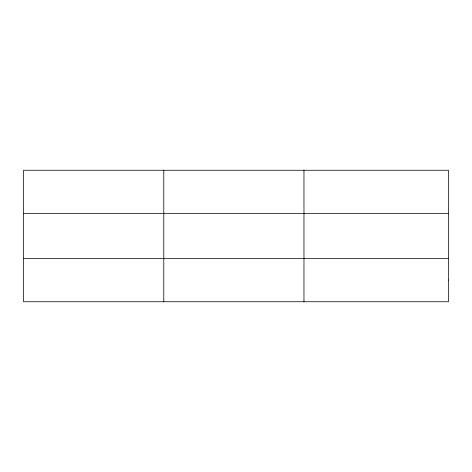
<?xml version="1.0" encoding="UTF-8"?>
<svg xmlns="http://www.w3.org/2000/svg" width="472" height="472" viewBox="0 0 472 472"><rect width="100%" height="100%" fill="white"/><g stroke="black" fill="none" stroke-linecap="round" stroke-linejoin="round"><path stroke-width="0.71" d="M163.784 170.256L163.784 301.744M303.968 170.256L303.968 301.744M23.6 213.645L448.4 213.645M23.6 258.355L448.4 258.355M448.4 280.049L448.4 301.744L23.6 301.744L23.6 170.256L448.4 170.256L448.4 280.049"/></g></svg>
